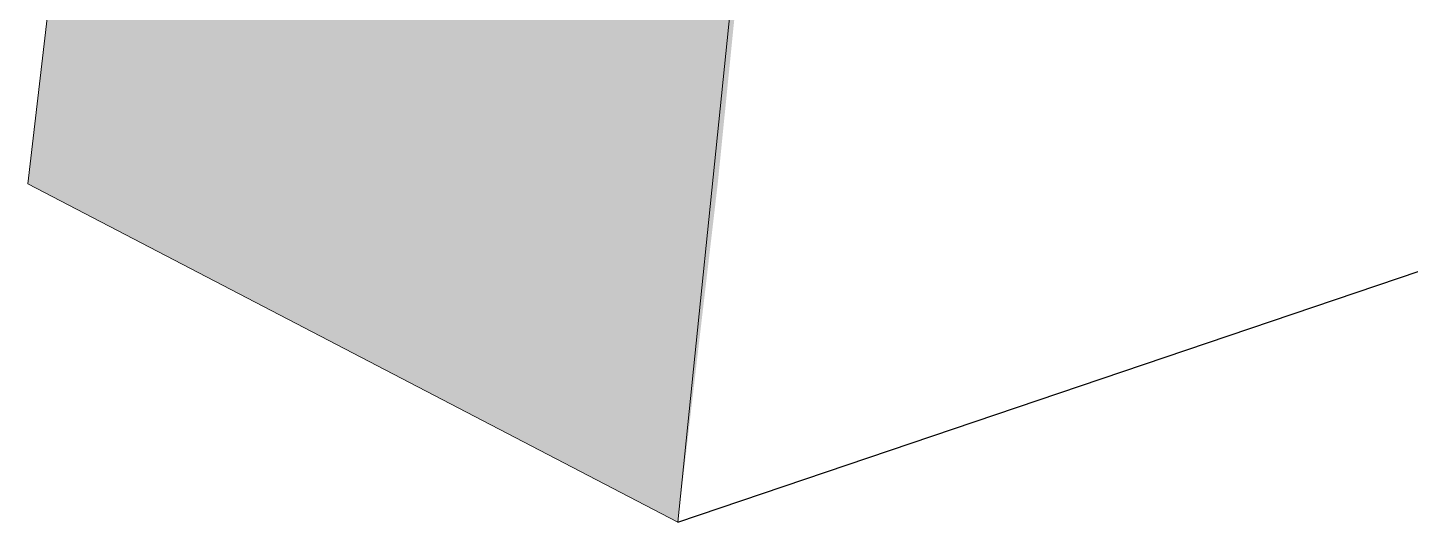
# Model space of a CAD drawing. Header units: inches. Extents: x -351 to 2582, y -266 to 144.
# Drawn here: x 278.1872 to 278.5463, y -58.1624 to -58.0341 of the extents above; entities that cross this region are included whole.
import ezdxf

# ---------------------------------------------------------------- set-up
doc = ezdxf.new("R2010")
doc.units = ezdxf.units.IN
doc.header["$MEASUREMENT"] = 0
doc.layers.add('PDF2_Geometry', color=7, linetype='Continuous')
doc.layers.add('WALL', color=7, linetype='Continuous')

# ---------------------------------------------------------------- blocks, each defined once
blk = doc.blocks.new('A$C5888202B')
at = {"layer": 'PDF2_Geometry', "color": 8, "lineweight": 5, "true_color": 0x7f7f7f}
for p, q in [((-3.3534, -2.13397), (-3.47173, -3.13796)), ((-3.29053, -3.23226), (-3.18699, -2.22087)), ((-3.47173, -3.13796), (-3.29053, -3.23226))]:
    blk.add_line(p, q, dxfattribs=at)
at = {"layer": 'PDF2_Geometry', "lineweight": 25}
blk.add_line((-3.29053, -3.23226), (-3.06681, -3.15645), dxfattribs=at)
at = {"layer": 'PDF2_Geometry', "color": 8, "lineweight": -3, "true_color": 0x7f7f7f}
for points in [[(-3.36449, -2.22087), (-3.47173, -3.13796), (-3.27944, -3.13796)], [(-3.36449, -2.22087), (-3.18699, -2.22087), (-3.27944, -3.13796)], [(-3.47173, -3.13796), (-3.27944, -3.13796), (-3.29053, -3.23226)]]:
    blk.add_solid(points, dxfattribs=at)

msp = doc.modelspace()

# ---------------------------------------------------------------- block references
at = {"layer": 'WALL', "color": 0, "ltscale": 0.5, "xscale": 0.932005603524069, "yscale": 0.932005603524069, "zscale": 0.932005603524069}
msp.add_blockref('A$C5888202B', (281.42289, -55.14995), dxfattribs=at)

doc.saveas('drawing.dxf')
